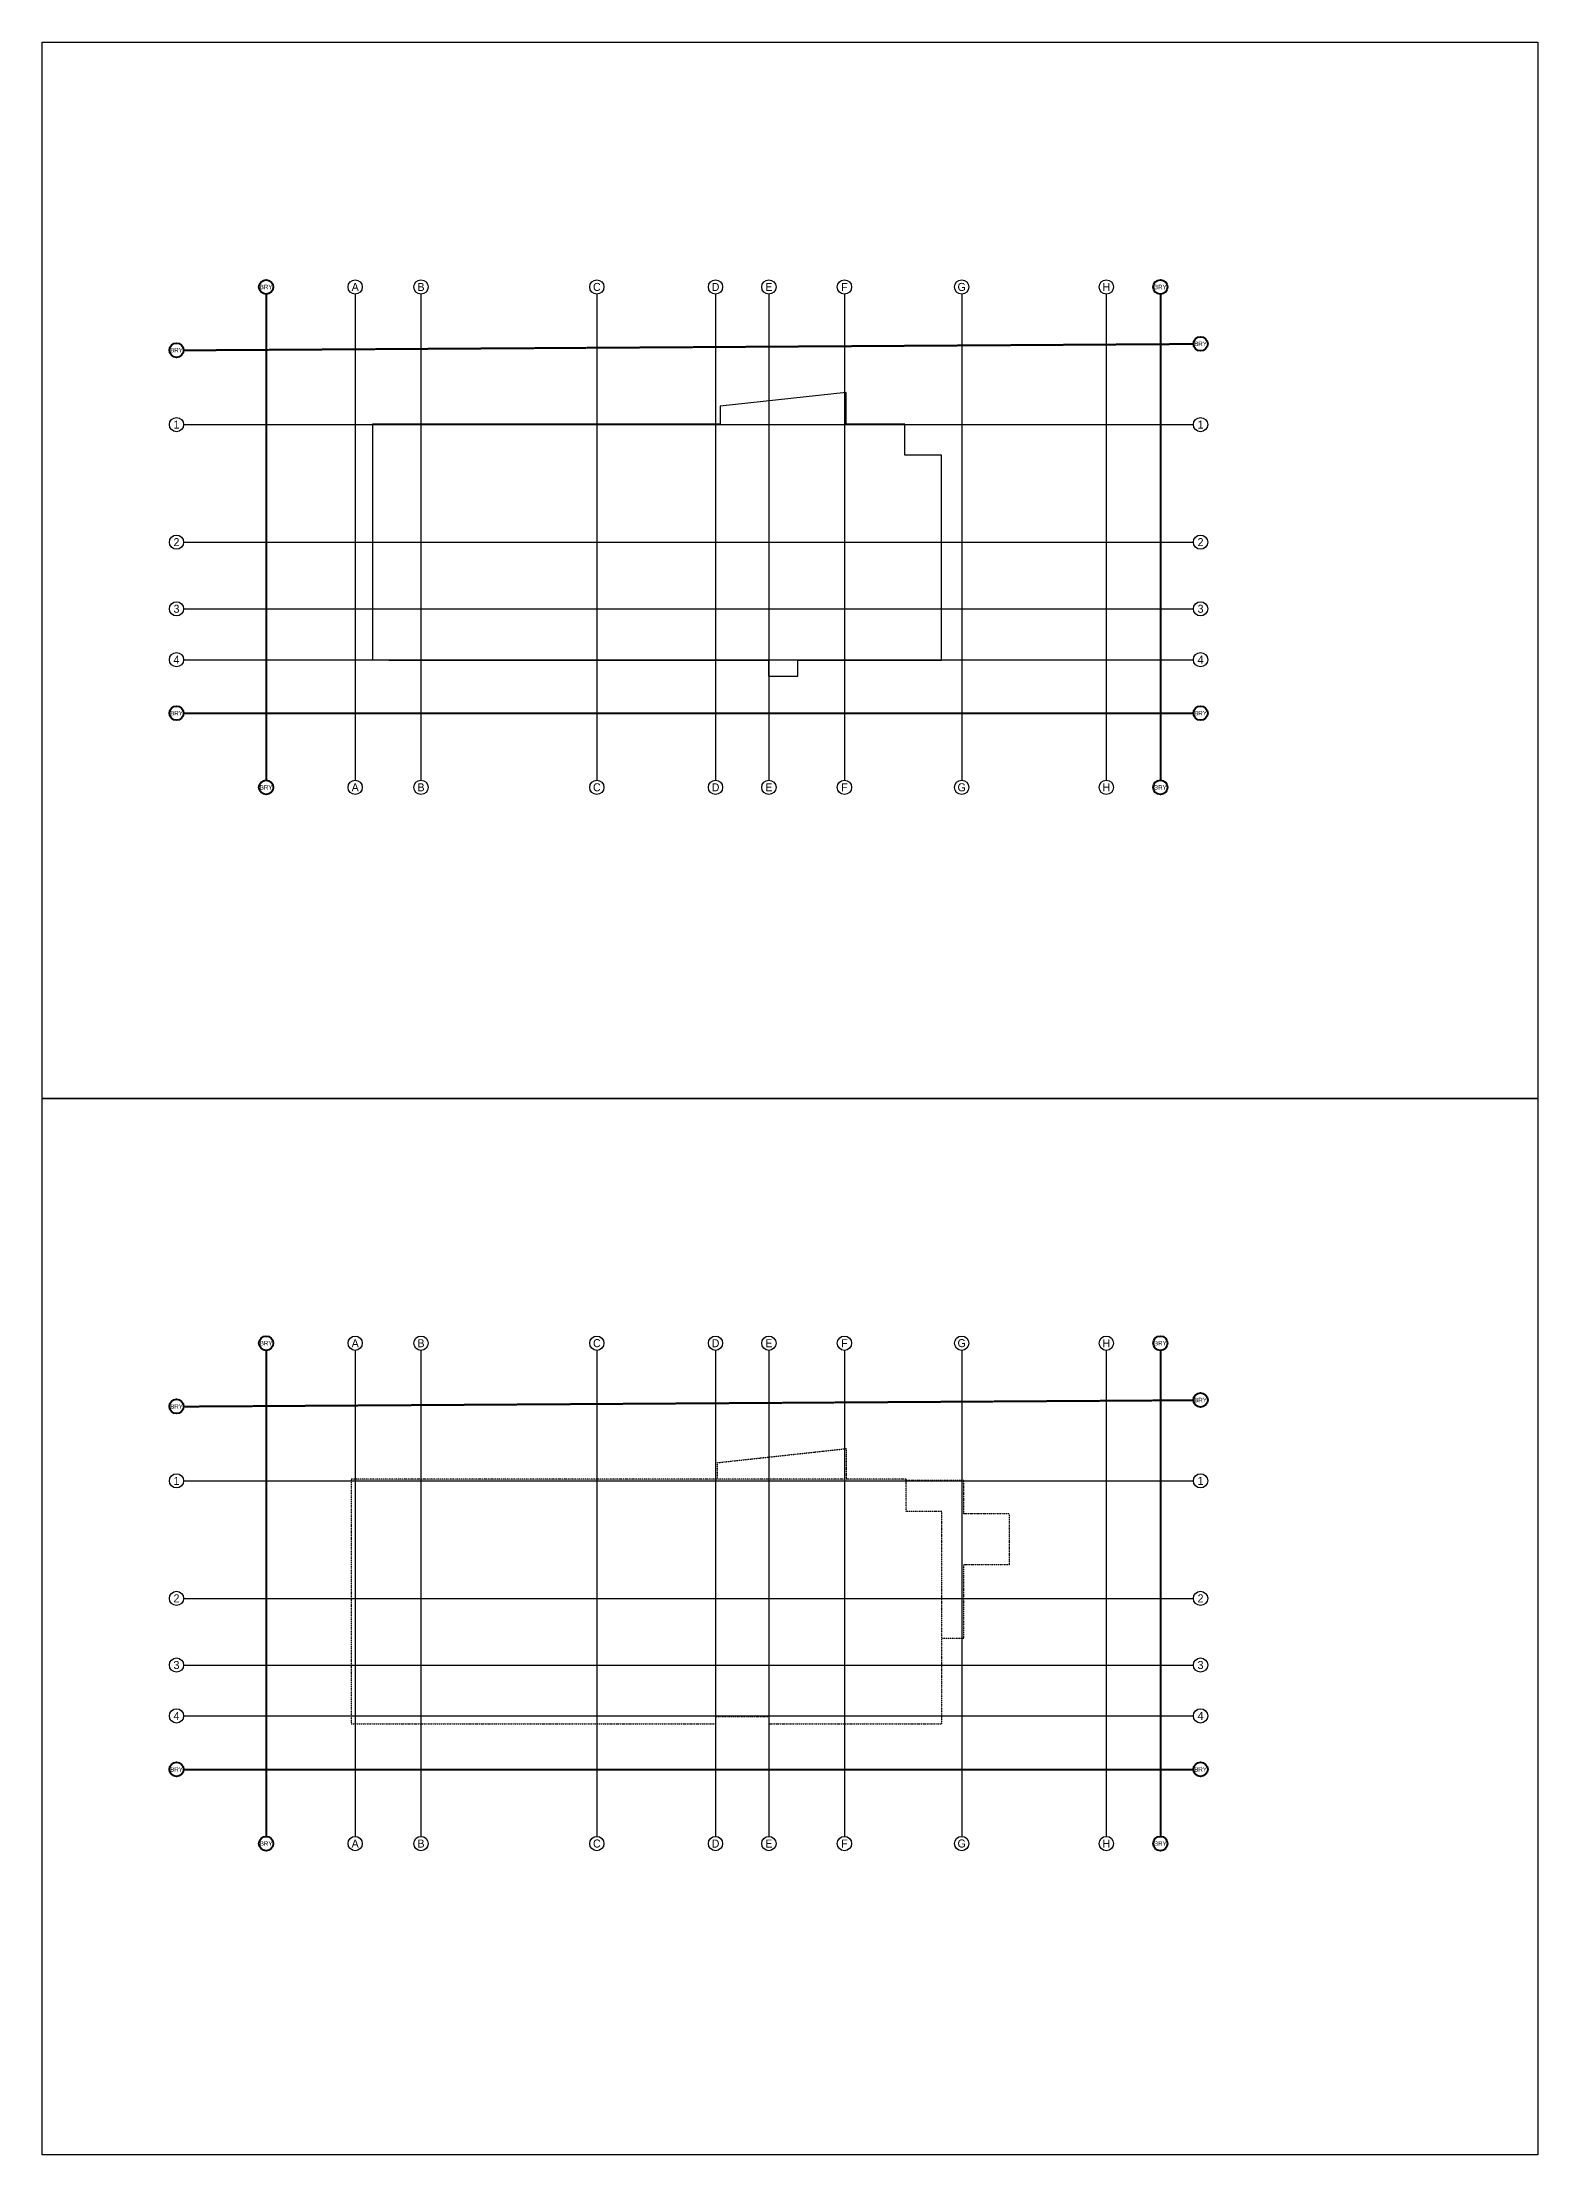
# Model space of a CAD drawing. Header units: millimetres. Extents: x -881708 to -119807, y 0 to 594021.
# Drawn here: x -881708 to -797600, y 0 to 118804 of the extents above; entities that cross this region are included whole.
import ezdxf

# ---------------------------------------------------------------- set-up
doc = ezdxf.new("R2010")
doc.units = ezdxf.units.MM
doc.linetypes.add('ACAD_ISO02W100', pattern=[15, 12, -3])
doc.linetypes.add('BORDER', pattern=[44.45, 12.7, -6.35, 12.7, -6.35, 0, -6.35])
for name, color, linetype in [('08 - Level Eight', 30, 'CONTINUOUS'), ('09 - Roof Line', 161, 'BORDER'), ('Grid Lines', 1, 'CONTINUOUS'), ('Images [2017.10.24]', 252, 'CONTINUOUS')]:
    doc.layers.add(name, color=color, linetype=linetype)
doc.styles.add('Waco', font='vrinda.ttf', dxfattribs={"height": 250})
picture_1 = doc.add_image_def('image26.tif', size_in_pixel=(9934, 7016))
picture_2 = doc.add_image_def('image27.tif', size_in_pixel=(9934, 7016))

msp = doc.modelspace()

# ---------------------------------------------------------------- linework, layer by layer
at = {"layer": '08 - Level Eight'}
msp.add_lwpolyline([(-863133.8, 97318.1), (-863133.8, 84068.2), (-862218, 84068.2), (-862218, 84052.3), (-840857.2, 84052.3), (-840857.2, 83153.9), (-839214.4, 83153.9), (-839214.4, 84052.3), (-831137.6, 84052.3), (-831137.6, 95573.3), (-833203.5, 95573.3), (-833203.5, 97318.1), (-836488.4, 97318.1), (-836488.4, 99104), (-843576.8, 98343.4), (-843576.8, 97318.1)], close=True, dxfattribs=at)
at = {"layer": '09 - Roof Line'}
for points in [[(-843726.4, 38001.1), (-843726.4, 38923.5), (-836487.8, 39710.7), (-836487.8, 38001.1)], [(-831111.9, 29042.8), (-829882.8, 29042.8), (-829882.8, 33193.6), (-827305, 33193.6), (-827305, 36045.4), (-829884.4, 36045.4), (-829884.4, 37927), (-833120.2, 37927)]]:
    msp.add_lwpolyline(points, dxfattribs=at)
msp.add_lwpolyline([(-831111.9, 24238.6), (-831111.9, 36180.8), (-833120.2, 36180.8), (-833120.2, 38001.1), (-864327.3, 38001.1), (-864327.3, 24238.6), (-843827.4, 24238.6), (-843827.4, 24647.3), (-840849.9, 24647.3), (-840849.9, 24238.6)], close=True, dxfattribs=at)
at = {"layer": 'Grid Lines', "color": 142, "linetype": 'ACAD_ISO02W100', "lineweight": 40}
for points in [[(-869117.5, 104639.3), (-869117.5, 77302.6)], [(-818825.5, 104639.3), (-818825.5, 77302.6)], [(-873757.2, 101485.3), (-816966, 101842.8)], [(-873757.2, 81071.3), (-816966, 81071.3)], [(-869117.5, 45238.4), (-869117.5, 17901.7)], [(-818825.5, 45238.4), (-818825.5, 17901.7)], [(-873757.2, 42084.4), (-816966, 42441.9)], [(-873757.2, 21670.4), (-816966, 21670.4)]]:
    msp.add_lwpolyline(points, dxfattribs=at)
at = {"layer": 'Grid Lines', "linetype": 'ACAD_ISO02W100'}
for points in [[(-864107.5, 104639.3), (-864107.5, 77302.6)], [(-860407.5, 104639.3), (-860407.5, 77302.6)], [(-850517.5, 104639.3), (-850517.5, 77302.6)], [(-843842.5, 104639.3), (-843842.5, 77302.6)], [(-840842.5, 104639.3), (-840842.5, 77302.6)], [(-836592.5, 104639.3), (-836592.5, 77302.6)], [(-829997.5, 104639.3), (-829997.5, 77302.6)], [(-821865.5, 104639.3), (-821865.5, 77302.6)], [(-873757.2, 97300.3), (-816966, 97300.3)], [(-873757.2, 90690.3), (-816966, 90690.3)], [(-873757.2, 86941.3), (-816966, 86941.3)], [(-873757.2, 84081.3), (-816966, 84081.3)], [(-864107.5, 45238.4), (-864107.5, 17901.7)], [(-860407.5, 45238.4), (-860407.5, 17901.7)], [(-850517.5, 45238.4), (-850517.5, 17901.7)], [(-843842.5, 45238.4), (-843842.5, 17901.7)], [(-840842.5, 45238.4), (-840842.5, 17901.7)], [(-836592.5, 45238.4), (-836592.5, 17901.7)], [(-829997.5, 45238.4), (-829997.5, 17901.7)], [(-821865.5, 45238.4), (-821865.5, 17901.7)], [(-873757.2, 37899.4), (-816966, 37899.4)], [(-873757.2, 31289.4), (-816966, 31289.4)], [(-873757.2, 27540.4), (-816966, 27540.4)], [(-873757.2, 24680.4), (-816966, 24680.4)]]:
    msp.add_lwpolyline(points, dxfattribs=at)
at = {"layer": 'Grid Lines', "color": 142, "lineweight": 40}
for centre in [(-869117.5, 105040.5), (-818825.5, 105040.5), (-816564.7, 101845.4), (-874158.4, 101485.3), (-874158.4, 81071.3), (-816564.7, 81071.3), (-869117.5, 76901.3), (-818825.5, 76901.3), (-869117.5, 45639.6), (-818825.5, 45639.6), (-816564.7, 42444.5), (-874158.4, 42084.4), (-874158.4, 21670.4), (-816564.7, 21670.4), (-869117.5, 17500.4), (-818825.5, 17500.4)]:
    msp.add_circle(centre, 401.2, dxfattribs=at)
at = {"layer": 'Grid Lines'}
for centre in [(-864107.5, 105040.5), (-860407.5, 105040.5), (-850517.5, 105040.5), (-843842.5, 105040.5), (-840842.5, 105040.5), (-836592.5, 105040.5), (-829997.5, 105040.5), (-821865.5, 105040.5), (-874158.4, 97300.3), (-816564.7, 97300.3), (-874158.4, 90690.3), (-816564.7, 90690.3), (-874158.4, 86941.3), (-816564.7, 86941.3), (-874158.4, 84081.3), (-816564.7, 84081.3), (-864107.5, 76901.3), (-860407.5, 76901.3), (-850517.5, 76901.3), (-843842.5, 76901.3), (-840842.5, 76901.3), (-836592.5, 76901.3), (-829997.5, 76901.3), (-821865.5, 76901.3), (-864107.5, 45639.6), (-860407.5, 45639.6), (-850517.5, 45639.6), (-843842.5, 45639.6), (-840842.5, 45639.6), (-836592.5, 45639.6), (-829997.5, 45639.6), (-821865.5, 45639.6), (-874158.4, 37899.4), (-816564.7, 37899.4), (-874158.4, 31289.4), (-816564.7, 31289.4), (-874158.4, 27540.4), (-816564.7, 27540.4), (-874158.4, 24680.4), (-816564.7, 24680.4), (-864107.5, 17500.4), (-860407.5, 17500.4), (-850517.5, 17500.4), (-843842.5, 17500.4), (-840842.5, 17500.4), (-836592.5, 17500.4), (-829997.5, 17500.4), (-821865.5, 17500.4)]:
    msp.add_circle(centre, 401.2, dxfattribs=at)

# ---------------------------------------------------------------- texts
at = {"layer": 'Grid Lines', "color": 142, "char_height": 250, "attachment_point": 5, "style": 'Waco'}
for insert in [(-869117.5, 105040.5), (-818825.5, 105040.5), (-874158.4, 101485.3), (-816564.7, 101845.4), (-874158.4, 81071.3), (-816564.7, 81071.3), (-869117.5, 76901.3), (-818825.5, 76901.3), (-869117.5, 45639.6), (-818825.5, 45639.6), (-874158.4, 42084.4), (-816564.7, 42444.5), (-874158.4, 21670.4), (-816564.7, 21670.4), (-869117.5, 17500.4), (-818825.5, 17500.4)]:
    msp.add_mtext_dynamic_manual_height_columns('BRY', width=637.099, gutter_width=1250, heights=[0], dxfattribs=dict(at, insert=insert))
at = {"layer": 'Grid Lines', "char_height": 450, "attachment_point": 5, "style": 'Waco'}
for s, insert in [('A', (-864107.5, 105040.5)), ('B', (-860407.5, 105040.5)), ('C', (-850517.5, 105040.5)), ('D', (-843842.5, 105040.5)), ('E', (-840842.5, 105040.5)), ('F', (-836592.5, 105040.5)), ('G', (-829997.5, 105040.5)), ('H', (-821865.5, 105040.5)), ('1', (-874158.4, 97300.3)), ('1', (-816564.7, 97300.3)), ('2', (-874158.4, 90690.3)), ('2', (-816564.7, 90690.3)), ('3', (-874158.4, 86941.3)), ('3', (-816564.7, 86941.3)), ('4', (-874158.4, 84081.3)), ('4', (-816564.7, 84081.3)), ('A', (-864107.5, 76901.3)), ('B', (-860407.5, 76901.3)), ('C', (-850517.5, 76901.3)), ('D', (-843842.5, 76901.3)), ('E', (-840842.5, 76901.3)), ('F', (-836592.5, 76901.3)), ('G', (-829997.5, 76901.3)), ('H', (-821865.5, 76901.3)), ('A', (-864107.5, 45639.6)), ('B', (-860407.5, 45639.6)), ('C', (-850517.5, 45639.6)), ('D', (-843842.5, 45639.6)), ('E', (-840842.5, 45639.6)), ('F', (-836592.5, 45639.6)), ('G', (-829997.5, 45639.6)), ('H', (-821865.5, 45639.6)), ('1', (-874158.4, 37899.4)), ('1', (-816564.7, 37899.4)), ('2', (-874158.4, 31289.4)), ('2', (-816564.7, 31289.4)), ('3', (-874158.4, 27540.4)), ('3', (-816564.7, 27540.4)), ('4', (-874158.4, 24680.4)), ('4', (-816564.7, 24680.4)), ('A', (-864107.5, 17500.4)), ('B', (-860407.5, 17500.4)), ('C', (-850517.5, 17500.4)), ('D', (-843842.5, 17500.4)), ('E', (-840842.5, 17500.4)), ('F', (-836592.5, 17500.4)), ('G', (-829997.5, 17500.4)), ('H', (-821865.5, 17500.4))]:
    msp.add_mtext_dynamic_manual_height_columns(s, width=637.099, gutter_width=1250, heights=[0], dxfattribs=dict(at, insert=insert))

# ---------------------------------------------------------------- pictures from other files: only their frames are drawn
at = {"layer": 'Images [2017.10.24]'}
image = msp.add_image(picture_1, insert=(-881707.9, 59402.1), size_in_units=(84107.9, 59402.1), dxfattribs=at)
image.dxf.flags = 15
image = msp.add_image(picture_2, insert=(-881707.9, 0), size_in_units=(84107.9, 59402.1), dxfattribs=at)
image.dxf.flags = 15

doc.saveas('drawing.dxf')
